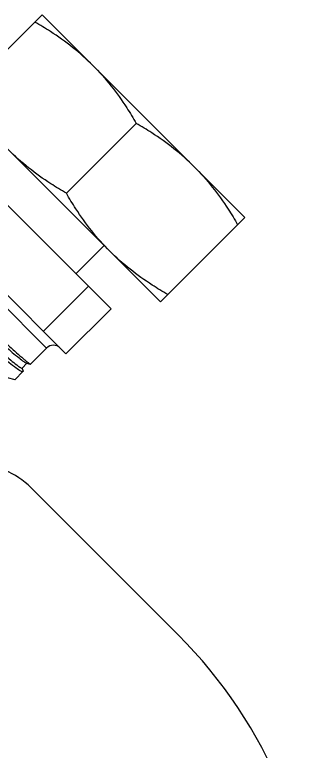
# Model space of a CAD drawing. Extents: x -1396510 to 1250330, y -1892470 to 1623980.
# Drawn here: x -1171326.3 to -1171235.7, y -50406.8 to -50186.6 of the extents above; entities that cross this region are included whole.
import ezdxf

# ---------------------------------------------------------------- set-up
doc = ezdxf.new("R2010")
doc.units = 0
doc.header["$LTSCALE"] = 1000
doc.header["$MEASUREMENT"] = 0

msp = doc.modelspace()

# ---------------------------------------------------------------- linework, layer by layer
at = {"linetype": 'Continuous'}
for p, q in [((-1171343.37, -50211.86), (-1171318.13, -50186.62)), ((-1171257.55, -50247.2), (-1171318.13, -50186.62)), ((-1171282.79, -50272.44), (-1171343.37, -50211.86)), ((-1171290.02, -50219.09), (-1171310.89, -50239.96)), ((-1171345.43, -50226.63), (-1171297.56, -50274.5)), ((-1171311.02, -50287.96), (-1171358.89, -50240.09)), ((-1171357.17, -50245.85), (-1171316.78, -50286.24)), ((-1171282.79, -50272.44), (-1171257.55, -50247.2)), ((-1171299.62, -50255.61), (-1171308.03, -50264.03)), ((-1171304.29, -50267.77), (-1171317.75, -50281.23)), ((-1171297.56, -50274.5), (-1171311.02, -50287.96)), ((-1171321.6, -50291.06), (-1171316.78, -50286.24)), ((-1171324.1, -50292.23), (-1171322.67, -50290.79)), ((-1171323.83, -50293.05), (-1171324.06, -50292.21)), ((-1171322.78, -50290.76), (-1171321.66, -50291.06)), ((-1171321.66, -50291.06), (-1171321.6, -50291.06)), ((-1171330.97, -50294.41), (-1171326.31, -50295.66)), ((-1171326.2, -50295.65), (-1171323.85, -50293.31)), ((-1171326.31, -50295.66), (-1171326.2, -50295.65)), ((-1171277.48, -50371.98), (-1171321.48, -50327.98))]:
    msp.add_line(p, q, dxfattribs=at)
for centre, radius, start, end in [((-1171314.76, -50288.26), 2.86, 44.9999, 135.0001), ((-1171338.31, -50344.81), 23.8, 44.9999, 135.0001), ((-1171378.45, -50472.95), 142.79, 0.0086, 44.9999)]:
    msp.add_arc(centre, radius, start, end, dxfattribs=at)
for points, knots in [([(-1171302.98, -50201.76), (-1171306.81, -50197.94), (-1171312.56, -50193.45), (-1171318.74, -50189.71), (-1171320.31, -50188.8)], [0, 0, 0, 0, 0.748734, 1, 1, 1, 1]), ([(-1171302.98, -50201.76), (-1171299.16, -50205.59), (-1171294.67, -50211.34), (-1171290.93, -50217.52), (-1171290.02, -50219.09)], [0, 0, 0, 0, 0.748734, 1, 1, 1, 1]), ([(-1171272.69, -50232.05), (-1171276.52, -50228.23), (-1171282.27, -50223.74), (-1171288.45, -50220), (-1171290.02, -50219.09)], [0, 0, 0, 0, 0.748734, 1, 1, 1, 1]), ([(-1171310.89, -50239.96), (-1171312.47, -50239.06), (-1171318.64, -50235.31), (-1171324.4, -50230.83), (-1171328.22, -50227)], [0, 0, 0, 0, 0.251266, 1, 1, 1, 1]), ([(-1171272.69, -50232.05), (-1171268.87, -50235.88), (-1171264.38, -50241.63), (-1171260.64, -50247.81), (-1171259.73, -50249.38)], [0, 0, 0, 0, 0.748734, 1, 1, 1, 1]), ([(-1171297.93, -50257.29), (-1171301.76, -50253.47), (-1171306.24, -50247.71), (-1171309.99, -50241.54), (-1171310.89, -50239.96)], [0, 0, 0, 0, 0.748734, 1, 1, 1, 1]), ([(-1171363.19, -50256.11), (-1171363.14, -50256.06), (-1171362.91, -50256.12), (-1171362.59, -50256.31), (-1171362.04, -50256.66), (-1171361.01, -50257.44), (-1171359.32, -50258.81), (-1171356.89, -50260.89), (-1171353.98, -50263.44), (-1171350.69, -50266.38), (-1171347.13, -50269.59), (-1171343.43, -50272.93), (-1171339.72, -50276.29), (-1171336.13, -50279.53), (-1171332.79, -50282.52), (-1171329.79, -50285.18), (-1171327.25, -50287.37), (-1171325.24, -50289.07), (-1171323.83, -50290.13), (-1171323.07, -50290.68), (-1171322.78, -50290.76)], [0, 0, 0, 0, 0.003408, 0.010859, 0.022746, 0.039043, 0.084265, 0.144846, 0.218467, 0.302327, 0.393271, 0.487922, 0.582812, 0.674511, 0.759756, 0.835562, 0.899325, 0.948916, 0.982758, 1, 1, 1, 1]), ([(-1171280.6, -50270.25), (-1171282.18, -50269.35), (-1171288.35, -50265.61), (-1171294.11, -50261.12), (-1171297.93, -50257.29)], [0, 0, 0, 0, 0.251266, 1, 1, 1, 1]), ([(-1171364.42, -50257.6), (-1171364.07, -50257.73), (-1171363.21, -50258.36), (-1171361.63, -50259.58), (-1171359.46, -50261.42), (-1171356.77, -50263.76), (-1171353.65, -50266.52), (-1171348.98, -50270.71), (-1171344.14, -50275.09), (-1171339.3, -50279.48), (-1171335.85, -50282.58), (-1171332.7, -50285.38), (-1171329.94, -50287.8), (-1171327.68, -50289.73), (-1171326.11, -50291.01), (-1171325.15, -50291.72), (-1171324.65, -50292.05), (-1171324.36, -50292.21), (-1171324.14, -50292.26), (-1171324.1, -50292.23)], [0, 0, 0, 0, 0.020955, 0.059103, 0.113123, 0.180989, 0.260159, 0.347694, 0.534881, 0.627806, 0.715891, 0.796084, 0.865657, 0.922292, 0.964169, 0.979163, 0.990063, 0.996877, 1, 1, 1, 1]), ([(-1171342.8, -50271.87), (-1171340.22, -50274.28), (-1171336.47, -50277.79), (-1171331.67, -50282.26), (-1171328.58, -50285.12), (-1171325.98, -50287.48), (-1171324.16, -50289.1), (-1171323.01, -50290.08), (-1171322.41, -50290.57), (-1171321.98, -50290.88), (-1171321.75, -50291.04), (-1171321.66, -50291.06)], [0, 0, 0, 0, 0.370672, 0.539326, 0.688624, 0.813221, 0.908664, 0.94435, 0.971581, 0.990141, 1, 1, 1, 1]), ([(-1171323.85, -50293.31), (-1171323.91, -50293.36), (-1171324.17, -50293.34), (-1171324.84, -50293), (-1171326.18, -50292.09), (-1171328.24, -50290.48), (-1171330.96, -50288.22), (-1171334.21, -50285.44), (-1171337.89, -50282.22), (-1171341.87, -50278.72), (-1171344.6, -50276.29), (-1171345.99, -50275.06)], [0, 0, 0, 0, 0.00776, 0.023279, 0.080973, 0.173371, 0.297247, 0.447964, 0.619802, 0.806185, 1, 1, 1, 1]), ([(-1171323.83, -50293.05), (-1171323.83, -50293.08), (-1171323.81, -50293.16), (-1171323.81, -50293.27), (-1171323.85, -50293.31)], [0, 0, 0, 0, 0.336514, 1, 1, 1, 1])]:
    msp.add_open_spline(points, degree=3, knots=knots, dxfattribs=at)

doc.saveas('drawing.dxf')
